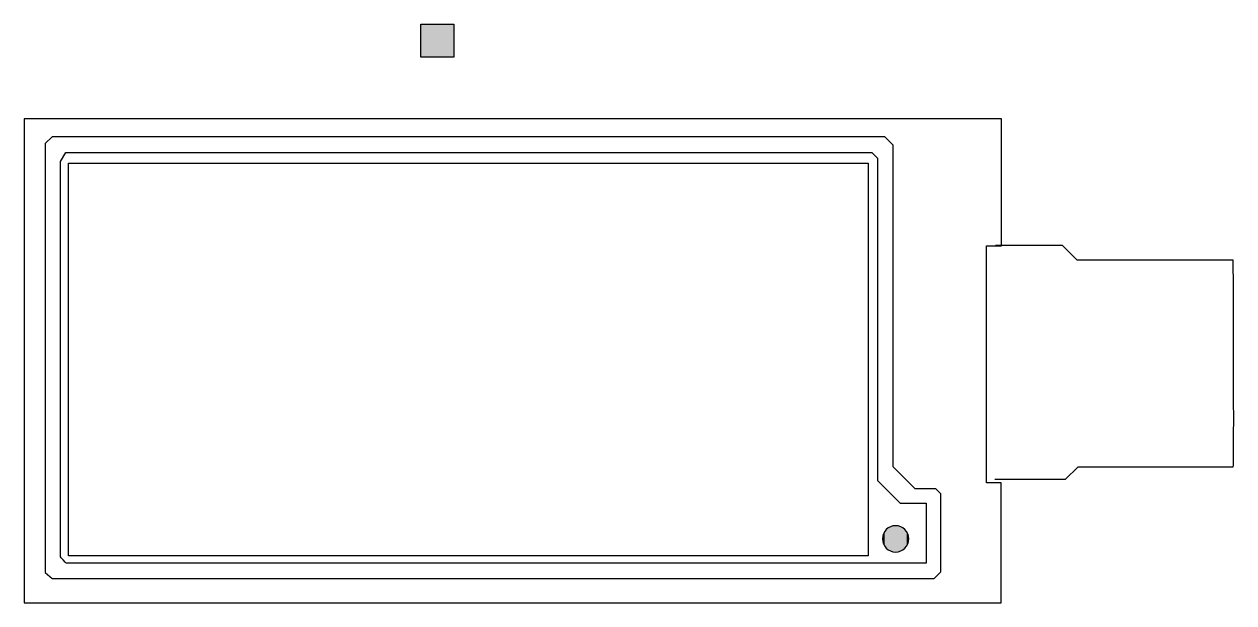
# Model space of a CAD drawing. Extents: x 55.7 to 128.8, y 207.3 to 242.3.
import ezdxf

# ---------------------------------------------------------------- set-up
doc = ezdxf.new("R2010")
doc.units = 0
doc.layers.add('SVG8', color=7, linetype='CONTINUOUS')

# ---------------------------------------------------------------- blocks, each defined once
blk = doc.blocks.new('*U4')
at = {"layer": 'SVG8', "color": 7}
for points in [[(108.016, 210.463), (107.946, 211.894), (108.016, 211.928)], [(108.089, 210.437), (108.016, 211.928), (108.089, 211.954)], [(108.016, 210.463), (108.016, 211.928), (108.089, 210.437)], [(108.165, 210.417), (108.089, 211.954), (108.165, 211.974)], [(108.089, 210.437), (108.089, 211.954), (108.165, 210.417)], [(108.244, 210.405), (108.165, 211.974), (108.244, 211.986)], [(108.165, 210.417), (108.165, 211.974), (108.244, 210.405)], [(108.325, 210.401), (108.244, 211.986), (108.325, 211.99)], [(108.244, 210.405), (108.244, 211.986), (108.325, 210.401)], [(108.325, 210.401), (108.325, 211.99), (108.406, 210.405)], [(108.406, 210.405), (108.325, 211.99), (108.406, 211.986)], [(108.406, 210.405), (108.406, 211.986), (108.485, 210.417)], [(108.485, 210.417), (108.406, 211.986), (108.485, 211.974)], [(108.485, 210.417), (108.485, 211.974), (108.561, 210.437)], [(108.561, 210.437), (108.485, 211.974), (108.561, 211.954)], [(108.561, 210.437), (108.561, 211.954), (108.634, 210.463)], [(108.634, 210.463), (108.561, 211.954), (108.634, 211.928)], [(108.634, 210.463), (108.634, 211.928), (108.704, 210.497)], [(108.704, 210.497), (108.634, 211.928), (108.704, 211.894)], [(107.535, 211.114), (107.53, 211.196), (107.535, 211.277)], [(107.547, 211.035), (107.535, 211.277), (107.547, 211.356)], [(107.535, 211.114), (107.535, 211.277), (107.547, 211.035)], [(107.566, 210.959), (107.547, 211.356), (107.566, 211.432)], [(107.547, 211.035), (107.547, 211.356), (107.566, 210.959)], [(107.593, 210.886), (107.566, 211.432), (107.593, 211.505)], [(107.566, 210.959), (107.566, 211.432), (107.593, 210.886)], [(107.626, 210.817), (107.593, 211.505), (107.626, 211.574)], [(107.593, 210.886), (107.593, 211.505), (107.626, 210.817)], [(107.666, 210.751), (107.626, 211.574), (107.666, 211.64)], [(107.626, 210.817), (107.626, 211.574), (107.666, 210.751)], [(107.712, 210.69), (107.666, 211.64), (107.712, 211.701)], [(107.666, 210.751), (107.666, 211.64), (107.712, 210.69)], [(107.763, 210.634), (107.712, 211.701), (107.763, 211.757)], [(107.712, 210.69), (107.712, 211.701), (107.763, 210.634)], [(107.82, 210.582), (107.763, 211.757), (107.82, 211.809)], [(107.763, 210.634), (107.763, 211.757), (107.82, 210.582)], [(107.881, 210.537), (107.82, 211.809), (107.881, 211.854)], [(107.82, 210.582), (107.82, 211.809), (107.881, 210.537)], [(107.946, 210.497), (107.881, 211.854), (107.946, 211.894)], [(107.881, 210.537), (107.881, 211.854), (107.946, 210.497)], [(107.946, 210.497), (107.946, 211.894), (108.016, 210.463)], [(108.704, 210.497), (108.704, 211.894), (108.769, 210.537)], [(108.769, 210.537), (108.704, 211.894), (108.769, 211.854)], [(108.769, 210.537), (108.769, 211.854), (108.83, 210.582)], [(108.83, 210.582), (108.769, 211.854), (108.83, 211.809)], [(108.83, 210.582), (108.83, 211.809), (108.887, 210.634)], [(108.887, 210.634), (108.83, 211.809), (108.887, 211.757)], [(108.887, 210.634), (108.887, 211.757), (108.938, 210.69)], [(108.938, 210.69), (108.887, 211.757), (108.938, 211.701)], [(108.938, 210.69), (108.938, 211.701), (108.984, 210.751)], [(108.984, 210.751), (108.938, 211.701), (108.984, 211.64)], [(108.984, 210.751), (108.984, 211.64), (109.024, 210.817)], [(109.024, 210.817), (108.984, 211.64), (109.024, 211.574)], [(109.024, 210.817), (109.024, 211.574), (109.057, 210.886)], [(109.057, 210.886), (109.024, 211.574), (109.057, 211.505)], [(109.057, 210.886), (109.057, 211.505), (109.084, 210.959)], [(109.084, 210.959), (109.057, 211.505), (109.084, 211.432)], [(109.084, 210.959), (109.084, 211.432), (109.103, 211.035)], [(109.103, 211.035), (109.084, 211.432), (109.103, 211.356)], [(109.103, 211.035), (109.103, 211.356), (109.115, 211.114)], [(109.115, 211.114), (109.103, 211.356), (109.115, 211.277)], [(109.115, 211.114), (109.115, 211.277), (109.12, 211.196)]]:
    blk.add_solid(points, dxfattribs=at)
blk = doc.blocks.new('BLOCK_3')
at = {"layer": 'SVG8', "color": 7}
for points in [[(55.683, 207.332), (114.697, 207.332), (114.697, 214.571), (113.813, 214.571), (113.813, 228.895), (114.73, 228.895), (114.73, 236.58), (55.683, 236.58), (55.683, 207.332)], [(57.365, 208.793), (110.644, 208.793), (111.058, 209.207), (111.058, 213.918), (110.75, 214.226), (109.5, 214.226), (108.174, 215.552), (108.174, 234.98), (107.665, 235.489), (57.368, 235.489), (56.956, 235.077), (56.956, 209.165), (57.365, 208.793)], [(58.35, 233.902), (106.658, 233.902), (106.658, 210.177), (58.35, 210.177), (58.35, 233.902)]]:
    blk.add_lwpolyline(points, dxfattribs=at)
for points, knots in [([(57.872, 210.103), (57.872, 210.103), (58.212, 209.735), (58.223, 209.735), (58.223, 209.735), (110.178, 209.735), (110.178, 209.735), (110.178, 209.735), (110.178, 213.356), (110.178, 213.356), (110.178, 213.356), (108.605, 213.356), (108.605, 213.356), (108.605, 213.356), (107.237, 214.725), (107.237, 214.725), (107.237, 214.725), (107.237, 234.194), (107.237, 234.194), (107.237, 234.194), (106.883, 234.547), (106.883, 234.547), (106.883, 234.547), (58.192, 234.547), (58.192, 234.547), (58.192, 234.547), (57.872, 233.992), (57.872, 233.992), (57.872, 233.992), (57.872, 210.103), (57.872, 210.103)], [0, 0, 0, 0, 1, 1, 1, 2, 2, 2, 3, 3, 3, 4, 4, 4, 5, 5, 5, 6, 6, 6, 7, 7, 7, 8, 8, 8, 9, 9, 9, 10, 10, 10, 10]), ([(114.359, 228.944), (114.359, 228.944), (118.385, 228.944), (118.385, 228.944), (118.385, 228.944), (119.279, 228.05), (119.279, 228.05), (119.279, 228.05), (128.703, 228.05), (128.703, 228.05), (128.703, 228.05), (128.755, 215.537), (128.703, 215.537), (128.652, 215.537), (119.326, 215.537), (119.326, 215.537), (119.326, 215.537), (118.595, 214.806), (118.595, 214.806), (118.595, 214.806), (118.566, 214.777), (118.566, 214.777), (118.566, 214.777), (114.309, 214.777), (114.309, 214.777)], [0, 0, 0, 0, 1, 1, 1, 2, 2, 2, 3, 3, 3, 4, 4, 4, 5, 5, 5, 6, 6, 6, 7, 7, 7, 8, 8, 8, 8])]:
    blk.add_open_spline(points, degree=3, knots=knots, dxfattribs=at)
at = {"layer": 'SVG8'}
blk.add_open_spline([(108.325, 211.99), (108.764, 211.99), (109.12, 211.634), (109.12, 211.196), (109.12, 210.757), (108.764, 210.401), (108.325, 210.401), (107.886, 210.401), (107.53, 210.757), (107.53, 211.196), (107.53, 211.634), (107.886, 211.99), (108.325, 211.99)], degree=3, knots=[0, 0, 0, 0, 1, 1, 1, 2, 2, 2, 3, 3, 3, 4, 4, 4, 4], dxfattribs=at)
at = {"layer": 'SVG8', "color": 7}
blk.add_blockref('*U4', (0, 0), dxfattribs=at)
blk = doc.blocks.new('*U3')
at = {"layer": 'SVG8', "color": 7}
for points in [[(79.64, 240.292), (79.64, 242.292), (81.64, 240.292)], [(81.64, 240.292), (79.64, 242.292), (81.64, 242.292)]]:
    blk.add_solid(points, dxfattribs=at)

msp = doc.modelspace()

# ---------------------------------------------------------------- linework, layer by layer
at = {"layer": 'SVG8'}
msp.add_lwpolyline([(79.64, 242.292), (81.64, 242.292), (81.64, 240.292), (79.64, 240.292), (79.64, 242.292)], dxfattribs=at)

# ---------------------------------------------------------------- block references
at = {"layer": 'SVG8', "color": 7}
msp.add_blockref('*U3', (0, 0), dxfattribs=at)
at = {"layer": 'SVG8'}
msp.add_blockref('BLOCK_3', (0, 0), dxfattribs=at)

doc.saveas('drawing.dxf')
